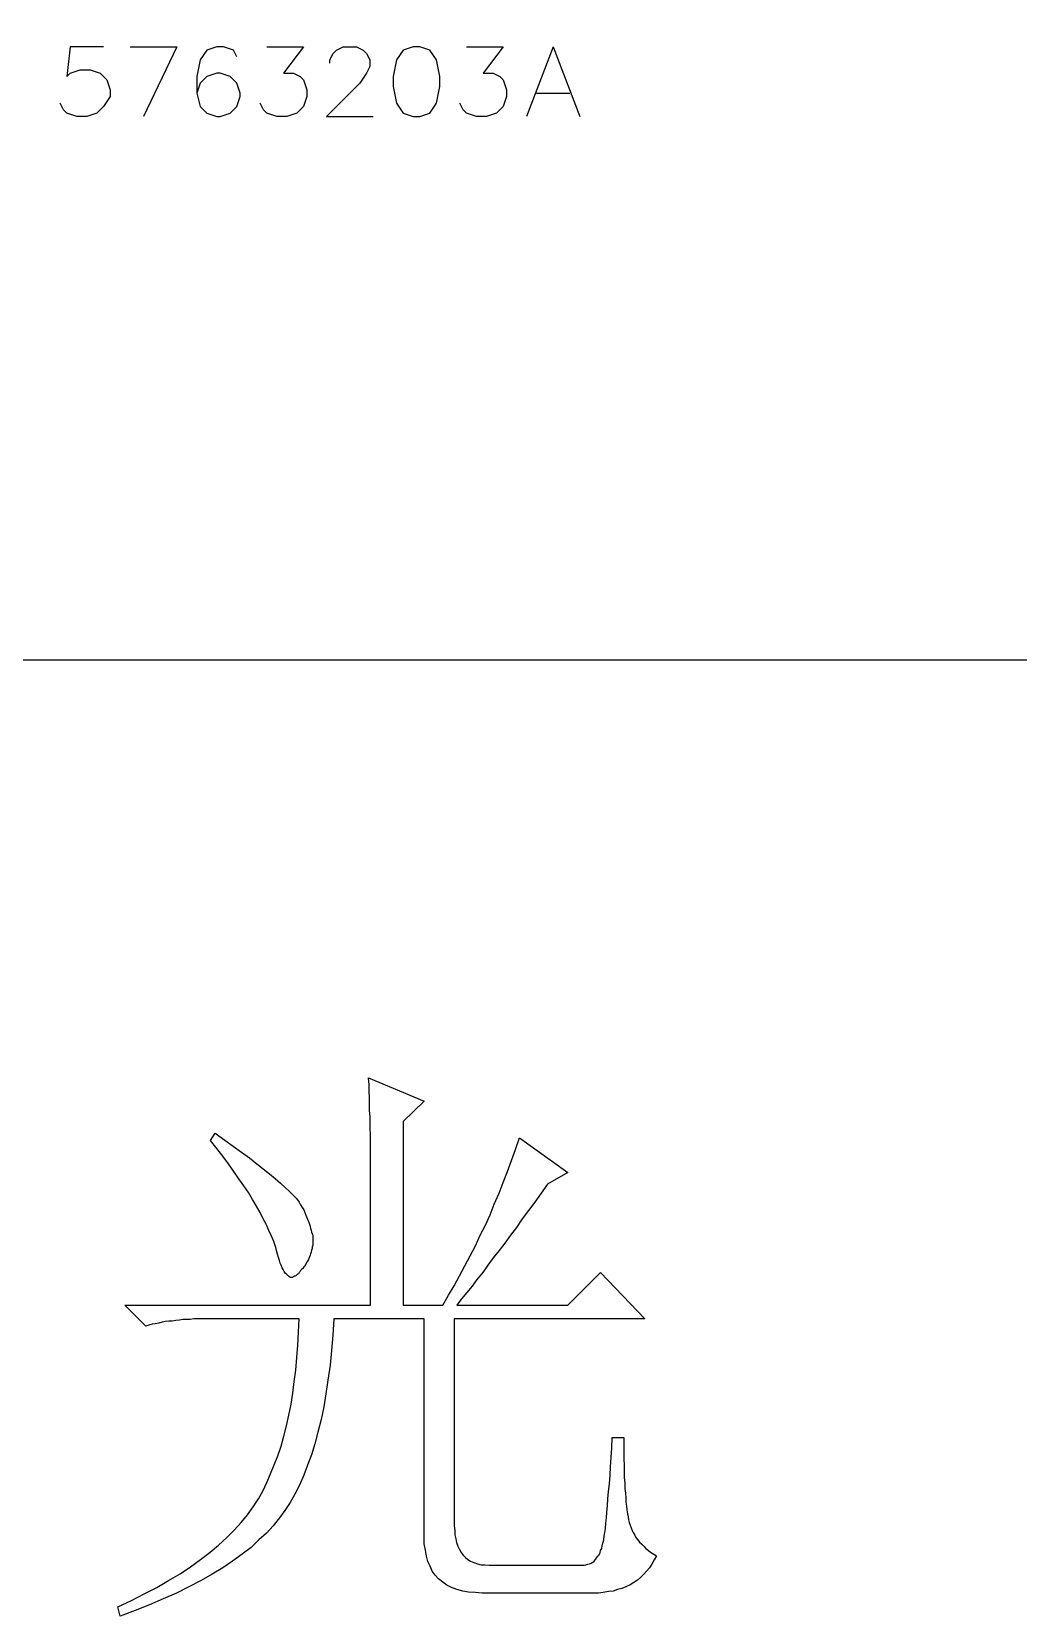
# Model space of a CAD drawing. Extents: x -325 to 325, y -324 to 275.
# Drawn here: x -211.7 to -164.1, y -321.1 to -244.7 of the extents above; entities that cross this region are included whole.
import ezdxf

# ---------------------------------------------------------------- set-up
doc = ezdxf.new("R2010")
doc.units = 0
doc.header["$MEASUREMENT"] = 0
doc.layers.get('0').update_dxf_attribs({"linetype": 'CONTINUOUS'})

msp = doc.modelspace()

# ---------------------------------------------------------------- linework, layer by layer
msp.add_lwpolyline([(-324.99998, 272.999941, -0.414214), (-322.99998, 274.999941), (-322.99998, 274.999941), (323.00002, 274.999941), (323.00002, 274.999941, -0.414214), (325.00002, 272.999941), (325.00002, 272.999941), (325.00002, -273.000059), (325.00002, -273.000059, -0.414214), (323.00002, -275.000059), (323.00002, -275.000059), (-322.99998, -275.000059), (-322.99998, -275.000059, -0.414214), (-324.99998, -273.000059), (-324.99998, -273.000059), (-324.99998, 272.999941)], format="xyb")
for points in [[(-208.262793, -245.392402), (-209.869941, -245.392402), (-209.869941, -245.392402), (-210.030645, -246.838828), (-210.030645, -246.838828), (-209.869941, -246.678105), (-209.869941, -246.678105), (-209.387793, -246.517402), (-209.387793, -246.517402), (-208.905645, -246.517402), (-208.905645, -246.517402), (-208.423516, -246.678105), (-208.423516, -246.678105), (-208.10207, -246.999551), (-208.10207, -246.999551), (-207.941367, -247.48168), (-207.941367, -247.48168), (-207.941367, -247.803125), (-207.941367, -247.803125), (-208.262793, -248.285273), (-208.262793, -248.285273), (-208.584219, -248.60668), (-208.584219, -248.60668), (-209.066367, -248.767402), (-209.066367, -248.767402), (-209.548496, -248.767402), (-209.548496, -248.767402), (-210.030645, -248.60668), (-210.030645, -248.60668), (-210.191348, -248.445977), (-210.191348, -248.445977), (-210.35207, -248.124531)], [(-206.97707, -245.392402), (-204.72709, -245.392402)], [(-204.72709, -245.392402), (-206.334219, -248.767402)], [(-201.834219, -245.874531), (-201.994941, -245.553125), (-201.994941, -245.553125), (-202.47709, -245.392402), (-202.47709, -245.392402), (-202.798496, -245.392402), (-202.798496, -245.392402), (-203.280645, -245.553125), (-203.280645, -245.553125), (-203.60207, -246.035254), (-203.60207, -246.035254), (-203.762793, -246.838828), (-203.762793, -246.838828), (-203.762793, -247.642402), (-203.762793, -247.642402), (-203.60207, -248.285273), (-203.60207, -248.285273), (-203.280645, -248.60668), (-203.280645, -248.60668), (-202.798496, -248.767402), (-202.798496, -248.767402), (-202.637793, -248.767402), (-202.637793, -248.767402), (-202.155645, -248.60668), (-202.155645, -248.60668), (-201.834219, -248.285273), (-201.834219, -248.285273), (-201.673516, -247.803125), (-201.673516, -247.803125), (-201.673516, -247.642402), (-201.673516, -247.642402), (-201.834219, -247.160254), (-201.834219, -247.160254), (-202.155645, -246.838828), (-202.155645, -246.838828), (-202.637793, -246.678105), (-202.637793, -246.678105), (-202.798496, -246.678105), (-202.798496, -246.678105), (-203.280645, -246.838828), (-203.280645, -246.838828), (-203.60207, -247.160254), (-203.60207, -247.160254), (-203.762793, -247.642402)], [(-200.387793, -245.392402), (-198.619941, -245.392402), (-198.619941, -245.392402), (-199.584219, -246.678105), (-199.584219, -246.678105), (-199.10207, -246.678105), (-199.10207, -246.678105), (-198.780645, -246.838828), (-198.780645, -246.838828), (-198.619941, -246.999551), (-198.619941, -246.999551), (-198.459219, -247.48168), (-198.459219, -247.48168), (-198.459219, -247.803125), (-198.459219, -247.803125), (-198.619941, -248.285273), (-198.619941, -248.285273), (-198.941367, -248.60668), (-198.941367, -248.60668), (-199.423516, -248.767402), (-199.423516, -248.767402), (-199.905645, -248.767402), (-199.905645, -248.767402), (-200.387793, -248.60668), (-200.387793, -248.60668), (-200.548496, -248.445977), (-200.548496, -248.445977), (-200.709219, -248.124531)], [(-197.334219, -246.195977), (-197.334219, -246.035254), (-197.334219, -246.035254), (-197.173516, -245.713828), (-197.173516, -245.713828), (-197.012793, -245.553125), (-197.012793, -245.553125), (-196.691367, -245.392402), (-196.691367, -245.392402), (-196.048496, -245.392402), (-196.048496, -245.392402), (-195.72709, -245.553125), (-195.72709, -245.553125), (-195.566348, -245.713828), (-195.566348, -245.713828), (-195.405645, -246.035254), (-195.405645, -246.035254), (-195.405645, -246.35668), (-195.405645, -246.35668), (-195.566348, -246.678105), (-195.566348, -246.678105), (-195.887793, -247.160254), (-195.887793, -247.160254), (-197.494941, -248.767402), (-197.494941, -248.767402), (-195.244941, -248.767402)], [(-193.316348, -245.392402), (-193.798516, -245.553125), (-193.798516, -245.553125), (-194.119922, -246.035254), (-194.119922, -246.035254), (-194.280645, -246.838828), (-194.280645, -246.838828), (-194.280645, -247.320977), (-194.280645, -247.320977), (-194.119922, -248.124531), (-194.119922, -248.124531), (-193.798516, -248.60668), (-193.798516, -248.60668), (-193.316348, -248.767402), (-193.316348, -248.767402), (-192.994941, -248.767402), (-192.994941, -248.767402), (-192.512793, -248.60668), (-192.512793, -248.60668), (-192.191367, -248.124531), (-192.191367, -248.124531), (-192.030645, -247.320977), (-192.030645, -247.320977), (-192.030645, -246.838828), (-192.030645, -246.838828), (-192.191367, -246.035254), (-192.191367, -246.035254), (-192.512793, -245.553125), (-192.512793, -245.553125), (-192.994941, -245.392402), (-192.994941, -245.392402), (-193.316348, -245.392402)], [(-190.744941, -245.392402), (-188.97707, -245.392402), (-188.97707, -245.392402), (-189.941367, -246.678105), (-189.941367, -246.678105), (-189.459219, -246.678105), (-189.459219, -246.678105), (-189.137793, -246.838828), (-189.137793, -246.838828), (-188.97707, -246.999551), (-188.97707, -246.999551), (-188.816367, -247.48168), (-188.816367, -247.48168), (-188.816367, -247.803125), (-188.816367, -247.803125), (-188.97707, -248.285273), (-188.97707, -248.285273), (-189.298516, -248.60668), (-189.298516, -248.60668), (-189.780645, -248.767402), (-189.780645, -248.767402), (-190.262793, -248.767402), (-190.262793, -248.767402), (-190.744941, -248.60668), (-190.744941, -248.60668), (-190.905645, -248.445977), (-190.905645, -248.445977), (-191.066367, -248.124531)], [(-186.566367, -245.392402), (-187.85207, -248.767402)], [(-186.566367, -245.392402), (-185.280645, -248.767402)], [(-187.369922, -247.642402), (-185.762793, -247.642402)], [(-195.375566, -306.133535), (-195.375566, -299.630527), (-195.375566, -299.630527), (-195.375566, -299.402539), (-195.375566, -299.402539), (-195.375566, -299.173535), (-195.375566, -299.173535), (-195.375566, -298.919531), (-195.375566, -298.919531), (-195.375566, -298.665527), (-195.375566, -298.665527), (-195.375566, -298.411523), (-195.375566, -298.411523), (-195.375566, -298.15752), (-195.375566, -298.15752), (-195.375566, -297.878535), (-195.375566, -297.878535), (-195.400527, -297.624531), (-195.400527, -297.624531), (-195.400527, -297.319531), (-195.400527, -297.319531), (-195.400527, -297.040527), (-195.400527, -297.040527), (-195.426563, -296.735527), (-195.426563, -296.735527), (-195.426563, -296.430527), (-195.426563, -296.430527), (-195.426563, -296.125527), (-195.426563, -296.125527), (-195.451563, -295.820527), (-195.451563, -295.820527), (-195.451563, -295.490527), (-195.451563, -295.490527), (-195.477539, -295.160527), (-195.477539, -295.160527), (-192.784551, -296.278535), (-192.784551, -296.278535), (-193.800547, -297.268535), (-193.800547, -297.268535), (-193.800547, -306.133535), (-193.800547, -306.133535), (-191.895547, -306.133535), (-191.895547, -306.133535), (-191.616563, -305.650527), (-191.616563, -305.650527), (-191.336543, -305.193516), (-191.336543, -305.193516), (-191.082539, -304.710547), (-191.082539, -304.710547), (-190.828555, -304.228516), (-190.828555, -304.228516), (-190.574551, -303.745547), (-190.574551, -303.745547), (-190.320547, -303.263516), (-190.320547, -303.263516), (-190.092559, -302.755527), (-190.092559, -302.755527), (-189.838555, -302.27252), (-189.838555, -302.27252), (-189.609551, -301.764512), (-189.609551, -301.764512), (-189.406543, -301.256543), (-189.406543, -301.256543), (-189.177539, -300.723516), (-189.177539, -300.723516), (-188.974551, -300.215508), (-188.974551, -300.215508), (-188.771543, -299.681523), (-188.771543, -299.681523), (-188.568555, -299.148535), (-188.568555, -299.148535), (-188.390547, -298.614531), (-188.390547, -298.614531), (-188.187539, -298.056504), (-188.187539, -298.056504), (-185.850566, -299.732539), (-185.850566, -299.732539), (-186.841543, -300.291543), (-186.841543, -300.291543), (-187.145566, -300.723516), (-187.145566, -300.723516), (-187.450566, -301.154531), (-187.450566, -301.154531), (-187.755547, -301.561543), (-187.755547, -301.561543), (-188.060547, -301.967539), (-188.060547, -301.967539), (-188.33957, -302.374512), (-188.33957, -302.374512), (-188.619551, -302.755527), (-188.619551, -302.755527), (-188.898555, -303.136523), (-188.898555, -303.136523), (-189.177539, -303.491523), (-189.177539, -303.491523), (-189.457559, -303.84752), (-189.457559, -303.84752), (-189.711543, -304.20252), (-189.711543, -304.20252), (-189.965547, -304.558516), (-189.965547, -304.558516), (-190.244551, -304.888516), (-190.244551, -304.888516), (-190.473555, -305.218516), (-190.473555, -305.218516), (-190.727559, -305.523516), (-190.727559, -305.523516), (-190.981543, -305.828516), (-190.981543, -305.828516), (-191.209551, -306.133535), (-191.209551, -306.133535), (-185.850566, -306.133535), (-185.850566, -306.133535), (-184.275547, -304.558516), (-184.275547, -304.558516), (-182.142559, -306.793516), (-182.142559, -306.793516), (-191.336543, -306.793516), (-191.336543, -306.793516), (-191.336543, -316.775527), (-191.336543, -316.775527), (-191.311543, -317.004531), (-191.311543, -317.004531), (-191.311543, -317.20752), (-191.311543, -317.20752), (-191.260547, -317.410527), (-191.260547, -317.410527), (-191.235547, -317.588535), (-191.235547, -317.588535), (-191.159551, -317.766523), (-191.159551, -317.766523), (-191.082539, -317.918535), (-191.082539, -317.918535), (-191.006543, -318.071523), (-191.006543, -318.071523), (-190.905547, -318.198535), (-190.905547, -318.198535), (-190.803555, -318.299531), (-190.803555, -318.299531), (-190.676543, -318.401523), (-190.676543, -318.401523), (-190.549551, -318.47752), (-190.549551, -318.47752), (-190.397559, -318.553535), (-190.397559, -318.553535), (-190.219551, -318.604531), (-190.219551, -318.604531), (-190.041543, -318.655527), (-190.041543, -318.655527), (-189.863555, -318.655527), (-189.863555, -318.655527), (-189.660547, -318.680527), (-189.660547, -318.680527), (-185.164531, -318.680527), (-185.164531, -318.680527), (-185.063535, -318.680527), (-185.063535, -318.680527), (-184.986563, -318.655527), (-184.986563, -318.655527), (-184.885566, -318.630508), (-184.885566, -318.630508), (-184.80957, -318.604531), (-184.80957, -318.604531), (-184.732559, -318.579531), (-184.732559, -318.579531), (-184.656563, -318.528535), (-184.656563, -318.528535), (-184.580566, -318.47752), (-184.580566, -318.47752), (-184.529551, -318.401523), (-184.529551, -318.401523), (-184.478555, -318.325527), (-184.478555, -318.325527), (-184.402559, -318.249531), (-184.402559, -318.249531), (-184.351563, -318.17252), (-184.351563, -318.17252), (-184.301563, -318.071523), (-184.301563, -318.071523), (-184.275547, -317.969531), (-184.275547, -317.969531), (-184.224551, -317.868535), (-184.224551, -317.868535), (-184.199551, -317.741504), (-184.199551, -317.741504), (-184.174531, -317.614531), (-184.174531, -317.614531), (-184.123555, -317.461523), (-184.123555, -317.461523), (-184.097559, -317.283516), (-184.097559, -317.283516), (-184.072559, -317.106523), (-184.072559, -317.106523), (-184.047559, -316.90252), (-184.047559, -316.90252), (-184.021563, -316.648516), (-184.021563, -316.648516), (-183.996563, -316.394531), (-183.996563, -316.394531), (-183.970547, -316.115527), (-183.970547, -316.115527), (-183.945527, -315.810527), (-183.945527, -315.810527), (-183.920566, -315.480527), (-183.920566, -315.480527), (-183.894551, -315.124512), (-183.894551, -315.124512), (-183.843555, -314.743516), (-183.843555, -314.743516), (-183.818555, -314.33752), (-183.818555, -314.33752), (-183.793535, -313.931523), (-183.793535, -313.931523), (-183.767559, -313.473516), (-183.767559, -313.473516), (-183.742559, -313.016543), (-183.742559, -313.016543), (-183.716563, -312.508516), (-183.716563, -312.508516), (-183.158555, -312.508516), (-183.158555, -312.508516), (-183.158555, -312.864512), (-183.158555, -312.864512), (-183.158555, -313.219512), (-183.158555, -313.219512), (-183.158555, -313.550527), (-183.158555, -313.550527), (-183.132559, -313.854512), (-183.132559, -313.854512), (-183.132559, -314.159512), (-183.132559, -314.159512), (-183.132559, -314.439531), (-183.132559, -314.439531), (-183.107559, -314.718516), (-183.107559, -314.718516), (-183.107559, -314.97252), (-183.107559, -314.97252), (-183.081543, -315.201523), (-183.081543, -315.201523), (-183.056563, -315.429531), (-183.056563, -315.429531), (-183.056563, -315.63252), (-183.056563, -315.63252), (-183.031563, -315.836523), (-183.031563, -315.836523), (-183.005547, -316.013516), (-183.005547, -316.013516), (-182.980547, -316.191523), (-182.980547, -316.191523), (-182.954551, -316.344531), (-182.954551, -316.344531), (-182.929551, -316.496523), (-182.929551, -316.496523), (-182.904551, -316.623535), (-182.904551, -316.623535), (-182.853555, -316.750527), (-182.853555, -316.750527), (-182.802559, -316.87752), (-182.802559, -316.87752), (-182.751543, -317.004531), (-182.751543, -317.004531), (-182.700547, -317.106523), (-182.700547, -317.106523), (-182.624551, -317.233535), (-182.624551, -317.233535), (-182.573555, -317.334531), (-182.573555, -317.334531), (-182.472559, -317.461523), (-182.472559, -317.461523), (-182.396563, -317.563535), (-182.396563, -317.563535), (-182.294551, -317.664531), (-182.294551, -317.664531), (-182.192559, -317.766523), (-182.192559, -317.766523), (-182.091563, -317.868535), (-182.091563, -317.868535), (-181.964551, -317.969531), (-181.964551, -317.969531), (-181.862559, -318.045527), (-181.862559, -318.045527), (-181.710547, -318.14752), (-181.710547, -318.14752), (-181.583555, -318.223535), (-181.583555, -318.223535), (-181.684551, -318.426523), (-181.684551, -318.426523), (-181.811543, -318.630508), (-181.811543, -318.630508), (-181.913555, -318.80752), (-181.913555, -318.80752), (-182.065547, -318.960527), (-182.065547, -318.960527), (-182.192559, -319.112539), (-182.192559, -319.112539), (-182.345547, -319.265508), (-182.345547, -319.265508), (-182.497559, -319.392539), (-182.497559, -319.392539), (-182.675547, -319.519512), (-182.675547, -319.519512), (-182.853555, -319.620527), (-182.853555, -319.620527), (-183.056563, -319.722539), (-183.056563, -319.722539), (-183.259551, -319.798535), (-183.259551, -319.798535), (-183.462559, -319.849512), (-183.462559, -319.849512), (-183.666563, -319.925508), (-183.666563, -319.925508), (-183.894551, -319.950527), (-183.894551, -319.950527), (-184.148555, -320.001504), (-184.148555, -320.001504), (-184.377559, -320.027539), (-184.377559, -320.027539), (-189.990547, -320.027539), (-189.990547, -320.027539), (-190.320547, -320.001504), (-190.320547, -320.001504), (-190.651543, -319.976543), (-190.651543, -319.976543), (-190.930547, -319.925508), (-190.930547, -319.925508), (-191.209551, -319.849512), (-191.209551, -319.849512), (-191.463555, -319.747539), (-191.463555, -319.747539), (-191.692559, -319.646543), (-191.692559, -319.646543), (-191.895547, -319.493535), (-191.895547, -319.493535), (-192.098555, -319.341504), (-192.098555, -319.341504), (-192.251563, -319.163535), (-192.251563, -319.163535), (-192.403555, -318.960527), (-192.403555, -318.960527), (-192.505547, -318.731523), (-192.505547, -318.731523), (-192.606543, -318.503535), (-192.606543, -318.503535), (-192.683555, -318.249531), (-192.683555, -318.249531), (-192.733555, -317.944531), (-192.733555, -317.944531), (-192.784551, -317.639531), (-192.784551, -317.639531), (-192.784551, -317.334531), (-192.784551, -317.334531), (-192.784551, -306.793516), (-192.784551, -306.793516), (-197.153535, -306.793516), (-197.153535, -306.793516), (-197.204551, -307.581523), (-197.204551, -307.581523), (-197.255547, -308.31752), (-197.255547, -308.31752), (-197.331543, -309.028535), (-197.331543, -309.028535), (-197.432539, -309.740508), (-197.432539, -309.740508), (-197.53457, -310.400508), (-197.53457, -310.400508), (-197.636543, -311.035508), (-197.636543, -311.035508), (-197.763555, -311.645547), (-197.763555, -311.645547), (-197.915547, -312.254512), (-197.915547, -312.254512), (-198.067539, -312.813516), (-198.067539, -312.813516), (-198.220547, -313.346543), (-198.220547, -313.346543), (-198.423555, -313.854512), (-198.423555, -313.854512), (-198.601543, -314.33752), (-198.601543, -314.33752), (-198.804551, -314.820527), (-198.804551, -314.820527), (-199.033555, -315.251523), (-199.033555, -315.251523), (-199.261543, -315.658535), (-199.261543, -315.658535), (-199.515547, -316.039531), (-199.515547, -316.039531), (-199.769551, -316.394531), (-199.769551, -316.394531), (-200.074551, -316.775527), (-200.074551, -316.775527), (-200.404551, -317.131523), (-200.404551, -317.131523), (-200.760547, -317.461523), (-200.760547, -317.461523), (-201.141543, -317.817539), (-201.141543, -317.817539), (-201.573555, -318.14752), (-201.573555, -318.14752), (-202.030547, -318.47752), (-202.030547, -318.47752), (-202.512559, -318.80752), (-202.512559, -318.80752), (-203.020547, -319.112539), (-203.020547, -319.112539), (-203.554531, -319.417539), (-203.554531, -319.417539), (-204.138555, -319.722539), (-204.138555, -319.722539), (-204.748535, -320.027539), (-204.748535, -320.027539), (-205.383535, -320.306543), (-205.383535, -320.306543), (-206.043535, -320.585527), (-206.043535, -320.585527), (-206.72957, -320.865508), (-206.72957, -320.865508), (-207.465566, -321.144512), (-207.465566, -321.144512), (-207.567539, -320.687539), (-207.567539, -320.687539), (-206.907539, -320.382539), (-206.907539, -320.382539), (-206.297539, -320.052539), (-206.297539, -320.052539), (-205.687559, -319.747539), (-205.687559, -319.747539), (-205.12957, -319.417539), (-205.12957, -319.417539), (-204.570566, -319.087539), (-204.570566, -319.087539), (-204.062559, -318.757539), (-204.062559, -318.757539), (-203.579551, -318.401523), (-203.579551, -318.401523), (-203.122559, -318.045527), (-203.122559, -318.045527), (-202.716563, -317.715527), (-202.716563, -317.715527), (-202.309551, -317.334531), (-202.309551, -317.334531), (-201.954551, -316.979531), (-201.954551, -316.979531), (-201.623555, -316.623535), (-201.623555, -316.623535), (-201.319551, -316.24252), (-201.319551, -316.24252), (-201.039551, -315.861523), (-201.039551, -315.861523), (-200.785547, -315.480527), (-200.785547, -315.480527), (-200.582559, -315.099531), (-200.582559, -315.099531), (-200.379551, -314.693516), (-200.379551, -314.693516), (-200.201543, -314.261523), (-200.201543, -314.261523), (-200.023555, -313.829512), (-200.023555, -313.829512), (-199.845547, -313.39752), (-199.845547, -313.39752), (-199.693555, -312.940547), (-199.693555, -312.940547), (-199.566543, -312.457539), (-199.566543, -312.457539), (-199.439551, -311.949512), (-199.439551, -311.949512), (-199.312539, -311.441504), (-199.312539, -311.441504), (-199.210547, -310.908535), (-199.210547, -310.908535), (-199.134551, -310.375508), (-199.134551, -310.375508), (-199.058555, -309.816543), (-199.058555, -309.816543), (-198.982539, -309.257539), (-198.982539, -309.257539), (-198.931543, -308.64752), (-198.931543, -308.64752), (-198.880547, -308.063535), (-198.880547, -308.063535), (-198.855547, -307.428535), (-198.855547, -307.428535), (-198.82957, -306.793516), (-198.82957, -306.793516), (-203.528555, -306.793516), (-203.528555, -306.793516), (-203.732559, -306.793516), (-203.732559, -306.793516), (-203.909551, -306.793516), (-203.909551, -306.793516), (-204.087559, -306.819531), (-204.087559, -306.819531), (-204.265566, -306.819531), (-204.265566, -306.819531), (-204.417559, -306.819531), (-204.417559, -306.819531), (-204.595527, -306.844531), (-204.595527, -306.844531), (-204.773555, -306.869531), (-204.773555, -306.869531), (-204.951563, -306.895527), (-204.951563, -306.895527), (-205.103555, -306.895527), (-205.103555, -306.895527), (-205.281563, -306.920527), (-205.281563, -306.920527), (-205.433555, -306.946523), (-205.433555, -306.946523), (-205.586543, -306.996523), (-205.586543, -306.996523), (-205.76457, -307.02252), (-205.76457, -307.02252), (-205.916563, -307.04752), (-205.916563, -307.04752), (-206.068555, -307.098535), (-206.068555, -307.098535), (-206.221543, -307.149531), (-206.221543, -307.149531), (-207.237539, -306.133535), (-207.237539, -306.133535), (-195.375566, -306.133535)], [(-203.097559, -298.183535), (-202.868555, -297.82752), (-202.868555, -297.82752), (-202.411563, -298.15752), (-202.411563, -298.15752), (-202.004551, -298.462539), (-202.004551, -298.462539), (-201.598555, -298.741523), (-201.598555, -298.741523), (-201.217559, -299.021504), (-201.217559, -299.021504), (-200.861543, -299.300527), (-200.861543, -299.300527), (-200.557559, -299.554531), (-200.557559, -299.554531), (-200.252559, -299.783535), (-200.252559, -299.783535), (-199.972539, -300.011523), (-199.972539, -300.011523), (-199.718574, -300.240508), (-199.718574, -300.240508), (-199.490547, -300.443535), (-199.490547, -300.443535), (-199.287559, -300.646523), (-199.287559, -300.646523), (-199.109551, -300.824531), (-199.109551, -300.824531), (-198.956543, -300.97752), (-198.956543, -300.97752), (-198.82957, -301.154531), (-198.82957, -301.154531), (-198.753574, -301.281504), (-198.753574, -301.281504), (-198.677539, -301.408535), (-198.677539, -301.408535), (-198.601543, -301.535508), (-198.601543, -301.535508), (-198.550547, -301.662539), (-198.550547, -301.662539), (-198.499551, -301.789531), (-198.499551, -301.789531), (-198.448535, -301.891543), (-198.448535, -301.891543), (-198.398555, -302.018516), (-198.398555, -302.018516), (-198.347539, -302.120527), (-198.347539, -302.120527), (-198.321543, -302.221543), (-198.321543, -302.221543), (-198.296543, -302.323516), (-198.296543, -302.323516), (-198.271543, -302.424512), (-198.271543, -302.424512), (-198.245547, -302.501523), (-198.245547, -302.501523), (-198.220547, -302.602539), (-198.220547, -302.602539), (-198.19457, -302.678535), (-198.19457, -302.678535), (-198.169551, -302.755527), (-198.169551, -302.755527), (-198.169551, -302.831523), (-198.169551, -302.831523), (-198.169551, -302.90752), (-198.169551, -302.90752), (-198.169551, -302.983516), (-198.169551, -302.983516), (-198.169551, -303.059512), (-198.169551, -303.059512), (-198.169551, -303.161523), (-198.169551, -303.161523), (-198.169551, -303.23752), (-198.169551, -303.23752), (-198.19457, -303.313516), (-198.19457, -303.313516), (-198.19457, -303.390527), (-198.19457, -303.390527), (-198.220547, -303.466523), (-198.220547, -303.466523), (-198.245547, -303.56752), (-198.245547, -303.56752), (-198.271543, -303.644531), (-198.271543, -303.644531), (-198.296543, -303.720527), (-198.296543, -303.720527), (-198.321543, -303.796523), (-198.321543, -303.796523), (-198.347539, -303.87252), (-198.347539, -303.87252), (-198.372539, -303.923516), (-198.372539, -303.923516), (-198.423555, -303.999512), (-198.423555, -303.999512), (-198.474551, -304.075547), (-198.474551, -304.075547), (-198.499551, -304.15252), (-198.499551, -304.15252), (-198.550547, -304.228516), (-198.550547, -304.228516), (-198.601543, -304.279531), (-198.601543, -304.279531), (-198.652559, -304.355527), (-198.652559, -304.355527), (-198.702539, -304.406523), (-198.702539, -304.406523), (-198.753574, -304.456523), (-198.753574, -304.456523), (-198.779551, -304.50752), (-198.779551, -304.50752), (-198.82957, -304.558516), (-198.82957, -304.558516), (-198.855547, -304.609531), (-198.855547, -304.609531), (-198.906543, -304.634512), (-198.906543, -304.634512), (-198.956543, -304.685527), (-198.956543, -304.685527), (-198.982539, -304.710547), (-198.982539, -304.710547), (-199.007539, -304.736523), (-199.007539, -304.736523), (-199.058555, -304.736523), (-199.058555, -304.736523), (-199.083535, -304.761523), (-199.083535, -304.761523), (-199.109551, -304.761523), (-199.109551, -304.761523), (-199.134551, -304.78752), (-199.134551, -304.78752), (-199.160547, -304.78752), (-199.160547, -304.78752), (-199.236543, -304.78752), (-199.236543, -304.78752), (-199.287559, -304.761523), (-199.287559, -304.761523), (-199.337539, -304.736523), (-199.337539, -304.736523), (-199.388555, -304.685527), (-199.388555, -304.685527), (-199.439551, -304.634512), (-199.439551, -304.634512), (-199.490547, -304.583516), (-199.490547, -304.583516), (-199.541543, -304.50752), (-199.541543, -304.50752), (-199.591543, -304.406523), (-199.591543, -304.406523), (-199.642539, -304.329512), (-199.642539, -304.329512), (-199.693555, -304.20252), (-199.693555, -304.20252), (-199.744551, -304.101523), (-199.744551, -304.101523), (-199.769551, -303.974531), (-199.769551, -303.974531), (-199.820547, -303.821543), (-199.820547, -303.821543), (-199.871543, -303.669512), (-199.871543, -303.669512), (-199.922559, -303.491523), (-199.922559, -303.491523), (-199.947539, -303.339512), (-199.947539, -303.339512), (-200.049551, -303.059512), (-200.049551, -303.059512), (-200.150547, -302.805508), (-200.150547, -302.805508), (-200.277539, -302.526543), (-200.277539, -302.526543), (-200.404551, -302.24752), (-200.404551, -302.24752), (-200.557559, -301.967539), (-200.557559, -301.967539), (-200.709551, -301.662539), (-200.709551, -301.662539), (-200.887559, -301.358516), (-200.887559, -301.358516), (-201.065547, -301.027539), (-201.065547, -301.027539), (-201.268555, -300.697539), (-201.268555, -300.697539), (-201.496543, -300.367539), (-201.496543, -300.367539), (-201.725547, -300.037539), (-201.725547, -300.037539), (-201.979551, -299.681523), (-201.979551, -299.681523), (-202.233555, -299.300527), (-202.233555, -299.300527), (-202.512559, -298.945508), (-202.512559, -298.945508), (-202.792559, -298.564531), (-202.792559, -298.564531), (-203.097559, -298.183535)]]:
    msp.add_lwpolyline(points)

doc.saveas('drawing.dxf')
